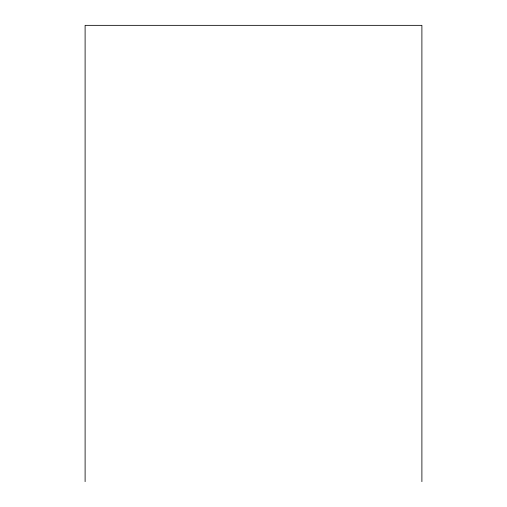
<?xml version="1.0" encoding="UTF-8"?>
<svg xmlns="http://www.w3.org/2000/svg" width="507" height="507" viewBox="0 0 507 507"><rect width="100%" height="100%" fill="white"/><g stroke="black" fill="none" stroke-linecap="round" stroke-linejoin="round"><path stroke-width="0.76" d="M421.894 481.65L421.894 25.35L85.106 25.35L85.106 481.65"/></g></svg>
